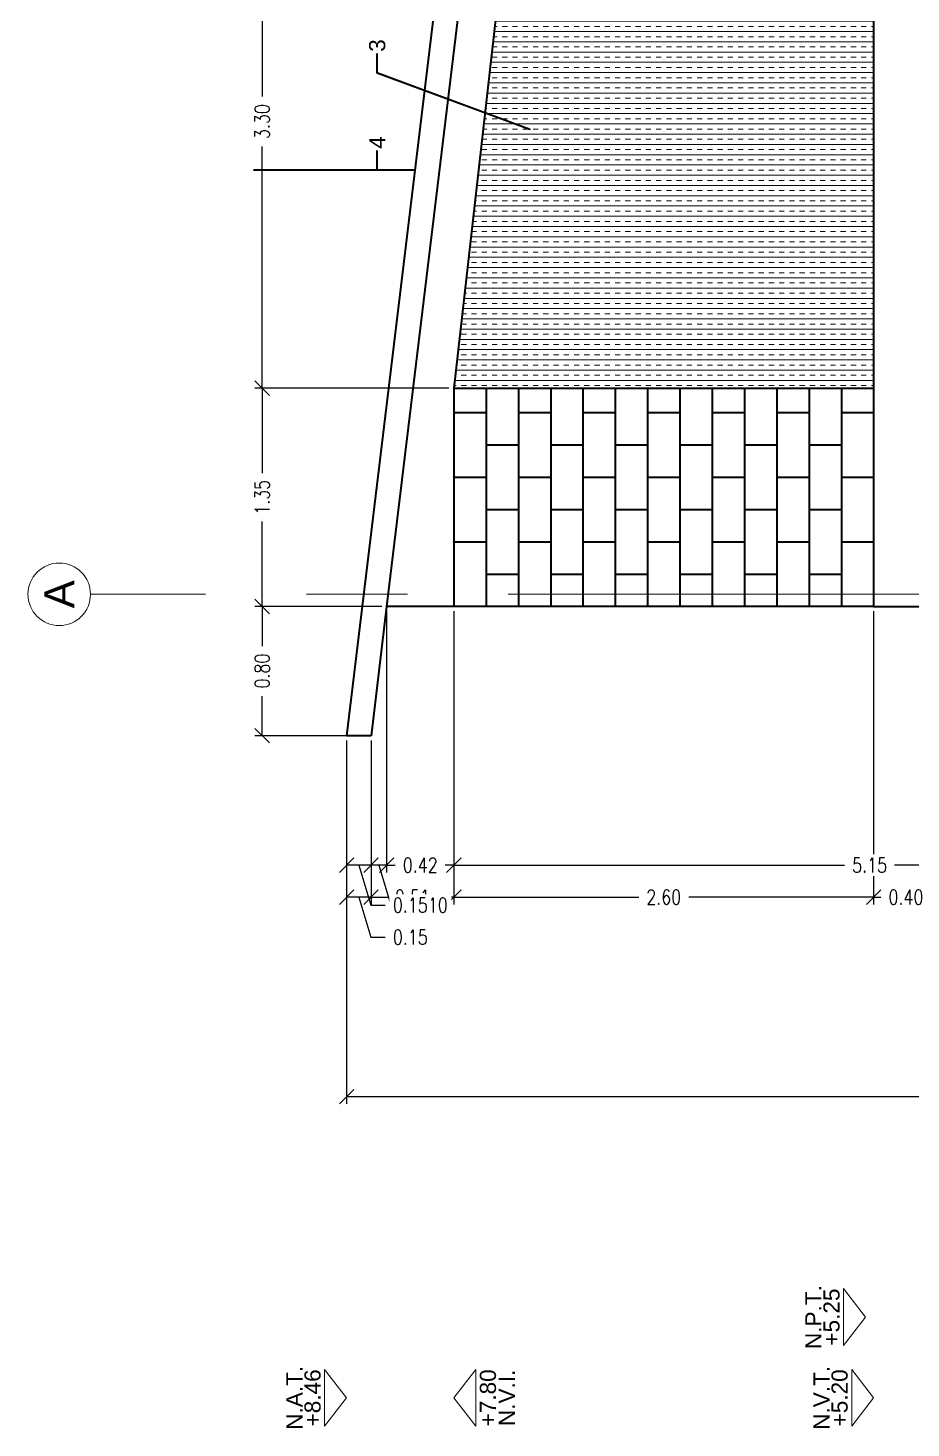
# Model space of a CAD drawing. Header units: metres. Extents: x -255 to -21, y -382 to -241.
# Drawn here: x -63.17 to -57.7, y -304.61 to -295.95 of the extents above; entities that cross this region are included whole.
import ezdxf
from ezdxf.enums import TextEntityAlignment as Align

# ---------------------------------------------------------------- set-up
doc = ezdxf.new("R2010")
doc.units = ezdxf.units.M
doc.header["$LTSCALE"] = 5
doc.header["$MEASUREMENT"] = 0
doc.linetypes.add('CENTER2', pattern=[1.125, 0.75, -0.125, 0.125, -0.125])
doc.layers.get('0').update_dxf_attribs({"color": 30})
for name, color, linetype, lineweight in [('A-ANNO-DIMS', 3, 'Continuous', 18), ('A-ANNO-NOTE', 7, 'Continuous', 35), ('A-ANNO-SYMB', 3, 'Continuous', 18), ('A-ANNO-TEXT', 3, 'Continuous', 18), ('A-ELEV-MBE1', 7, 'Continuous', 35), ('A-ELEV-PATT', 8, 'Continuous', 18), ('A-SECT-MCUT', 7, 'Continuous', 35)]:
    doc.layers.add(name, color=color, linetype=linetype, lineweight=lineweight)
doc.styles.add('E-ARIAL', font='arial.ttf')
doc.styles.add('E-ROMANS', font='romans.shx', dxfattribs={"width": 0.8})
doc.styles.get("Standard").update_dxf_attribs({"font": 'arial.ttf'})
doc.dimstyles.new('E-0050_TICK_18', dxfattribs={"dimscale": 0.001, "dimtxt": 90, "dimasz": 90, "dimexe": 45, "dimexo": 30, "dimgap": 45, "dimtad": 0, "dimzin": 0, "dimdsep": 46, "dimtxsty": 'E-ROMANS', "dimblk": 'OBLIQUE', "dimcen": 45, "dimclrd": 256, "dimclre": 256, "dimclrt": 256, "dimadec": 0, "dimazin": 0, "dimtfac": 1, "dimtmove": 1, "dimatfit": 3, "dimldrblk": 'OPEN90', "dimfxl": 1, "dimtfill": 1, "dimtolj": 1, "dimtzin": 0, "dimarcsym": 0})
doc.dimstyles.new('E-0200_TICK_12', dxfattribs={"dimscale": 0.001, "dimtxt": 240, "dimasz": 240, "dimexe": 120, "dimexo": 80, "dimgap": 120, "dimtad": 0, "dimzin": 0, "dimdsep": 46, "dimtxsty": 'E-ROMANS', "dimblk": 'OBLIQUE', "dimcen": 120, "dimclrd": 256, "dimclre": 256, "dimclrt": 256, "dimadec": 0, "dimazin": 0, "dimtfac": 1, "dimtmove": 1, "dimatfit": 3, "dimldrblk": 'OPEN90', "dimfxl": 1, "dimtfill": 1, "dimtolj": 1, "dimtzin": 0, "dimlwd": -1, "dimarcsym": 0})

# ---------------------------------------------------------------- blocks, each defined once
blk = doc.blocks.new('TAG-LEVEL-CO')
for points in [[(0.352, 0.272), (-0.352, 0.272)], [(0.352, 0.272), (0, 0), (-0.352, 0.272)]]:
    blk.add_lwpolyline(points)
at = {"style": 'E-ARIAL'}
for tag, p in [('N.P.T.', (0, 0.486)), ('%%P0,00', (0, 0.262))]:
    blk.add_attdef(tag, text='', height=0.2, dxfattribs=at).set_placement(p, align=Align.BOTTOM_CENTER)
blk = doc.blocks.new('_Oblique')
at = {"color": 0, "linetype": 'ByBlock', "lineweight": -2}
blk.add_line((-0.5, -0.5), (0.5, 0.5), dxfattribs=at)
blk = doc.blocks.new('*D625')
at = {"layer": 'A-ANNO-DIMS', "lineweight": -2, "transparency": 16777216}
for p, q in [((-57.93, -299.5607), (-57.93, -301.3748)), ((-57.53, -299.5607), (-57.53, -301.3748)), ((-57.93, -301.3298), (-57.8847, -301.3298)), ((-57.53, -301.3298), (-57.5753, -301.3298))]:
    blk.add_line(p, q, dxfattribs=at)
at = {"layer": 'A-ANNO-DIMS', "lineweight": -2, "transparency": 16777216, "xscale": 0.09, "yscale": 0.09, "zscale": 0.09, "rotation": 180}
blk.add_blockref('_Oblique', (-57.93, -301.3298), dxfattribs=at)
at = {"layer": 'A-ANNO-DIMS', "lineweight": -2, "transparency": 16777216, "xscale": 0.09, "yscale": 0.09, "zscale": 0.09}
blk.add_blockref('_Oblique', (-57.53, -301.3298), dxfattribs=at)
at = {"layer": 'A-ANNO-DIMS', "transparency": 16777216, "insert": (-57.73, -301.3298), "char_height": 0.09, "attachment_point": 5, "style": 'E-ROMANS', "bg_fill": 3, "box_fill_scale": 1.25, "bg_fill_color": 256, "bg_fill_true_color": 13158600, "bg_fill_transparency": 0}
blk.add_mtext('\\A1;0.40', dxfattribs=at)
blk = doc.blocks.new('_Open90')
at = {"color": 0, "linetype": 'ByBlock', "lineweight": -2}
for p, q in [((0, 0), (-1, 0)), ((-0.5, 0.5), (0, 0)), ((0, 0), (-0.5, -0.5))]:
    blk.add_line(p, q, dxfattribs=at)
blk = doc.blocks.new('*D626')
at = {"layer": 'A-ANNO-DIMS', "lineweight": -2, "transparency": 16777216}
for p, q in [((-60.53, -299.5607), (-60.53, -301.3748)), ((-57.93, -299.5607), (-57.93, -301.3748)), ((-60.53, -301.3298), (-59.3847, -301.3298)), ((-57.93, -301.3298), (-59.0753, -301.3298))]:
    blk.add_line(p, q, dxfattribs=at)
at = {"layer": 'A-ANNO-DIMS', "lineweight": -2, "transparency": 16777216, "xscale": 0.09, "yscale": 0.09, "zscale": 0.09, "rotation": 180}
blk.add_blockref('_Oblique', (-60.53, -301.3298), dxfattribs=at)
at = {"layer": 'A-ANNO-DIMS', "lineweight": -2, "transparency": 16777216, "xscale": 0.09, "yscale": 0.09, "zscale": 0.09}
blk.add_blockref('_Oblique', (-57.93, -301.3298), dxfattribs=at)
at = {"layer": 'A-ANNO-DIMS', "transparency": 16777216, "insert": (-59.23, -301.3298), "char_height": 0.09, "attachment_point": 5, "style": 'E-ROMANS', "bg_fill": 3, "box_fill_scale": 1.25, "bg_fill_color": 256, "bg_fill_true_color": 13158600, "bg_fill_transparency": 0}
blk.add_mtext('\\A1;2.60', dxfattribs=at)
blk = doc.blocks.new('*D627')
at = {"layer": 'A-ANNO-DIMS', "lineweight": -2, "transparency": 16777216}
for p, q in [((-60.53, -299.5607), (-60.53, -301.3748)), ((-61.0427, -300.3607), (-61.0427, -301.3748)), ((-61.0427, -301.3298), (-60.9308, -301.3298)), ((-60.53, -301.3298), (-60.6419, -301.3298))]:
    blk.add_line(p, q, dxfattribs=at)
at = {"layer": 'A-ANNO-DIMS', "lineweight": -2, "transparency": 16777216, "xscale": 0.09, "yscale": 0.09, "zscale": 0.09, "rotation": 180}
blk.add_blockref('_Oblique', (-61.0427, -301.3298), dxfattribs=at)
at = {"layer": 'A-ANNO-DIMS', "lineweight": -2, "transparency": 16777216, "xscale": 0.09, "yscale": 0.09, "zscale": 0.09}
blk.add_blockref('_Oblique', (-60.53, -301.3298), dxfattribs=at)
at = {"layer": 'A-ANNO-DIMS', "transparency": 16777216, "insert": (-60.7863, -301.3298), "char_height": 0.09, "attachment_point": 5, "style": 'E-ROMANS', "bg_fill": 3, "box_fill_scale": 1.25, "bg_fill_color": 256, "bg_fill_true_color": 13158600, "bg_fill_transparency": 0}
blk.add_mtext('\\A1;0.51', dxfattribs=at)
blk = doc.blocks.new('*D628')
at = {"layer": 'A-ANNO-DIMS', "lineweight": -2, "transparency": 16777216}
for p, q in [((-61.1938, -300.3607), (-61.1938, -301.3748)), ((-61.0427, -300.3607), (-61.0427, -301.3748)), ((-61.0427, -301.3298), (-61.1938, -301.3298)), ((-61.1183, -301.3298), (-61.044, -301.5773)), ((-61.044, -301.5773), (-60.954, -301.5773))]:
    blk.add_line(p, q, dxfattribs=at)
at = {"layer": 'A-ANNO-DIMS', "lineweight": -2, "transparency": 16777216, "xscale": 0.09, "yscale": 0.09, "zscale": 0.09, "rotation": 180}
blk.add_blockref('_Oblique', (-61.1938, -301.3298), dxfattribs=at)
at = {"layer": 'A-ANNO-DIMS', "lineweight": -2, "transparency": 16777216, "xscale": 0.09, "yscale": 0.09, "zscale": 0.09}
blk.add_blockref('_Oblique', (-61.0427, -301.3298), dxfattribs=at)
at = {"layer": 'A-ANNO-DIMS', "transparency": 16777216, "insert": (-60.7993, -301.5773), "char_height": 0.09, "attachment_point": 5, "style": 'E-ROMANS', "bg_fill": 3, "box_fill_scale": 1.25, "bg_fill_color": 256, "bg_fill_true_color": 13158600, "bg_fill_transparency": 0}
blk.add_mtext('\\A1;0.15', dxfattribs=at)
blk = doc.blocks.new('*D633')
at = {"layer": 'A-ANNO-DIMS', "lineweight": -2, "transparency": 16777216}
for p, q in [((-60.53, -299.5607), (-60.53, -301.1766)), ((-55.38, -299.5607), (-55.38, -301.1766)), ((-60.53, -301.1316), (-58.1097, -301.1316)), ((-55.38, -301.1316), (-57.8003, -301.1316))]:
    blk.add_line(p, q, dxfattribs=at)
at = {"layer": 'A-ANNO-DIMS', "lineweight": -2, "transparency": 16777216, "xscale": 0.09, "yscale": 0.09, "zscale": 0.09, "rotation": 180}
blk.add_blockref('_Oblique', (-60.53, -301.1316), dxfattribs=at)
at = {"layer": 'A-ANNO-DIMS', "lineweight": -2, "transparency": 16777216, "xscale": 0.09, "yscale": 0.09, "zscale": 0.09}
blk.add_blockref('_Oblique', (-55.38, -301.1316), dxfattribs=at)
at = {"layer": 'A-ANNO-DIMS', "transparency": 16777216, "insert": (-57.955, -301.1316), "char_height": 0.09, "attachment_point": 5, "style": 'E-ROMANS', "bg_fill": 3, "box_fill_scale": 1.25, "bg_fill_color": 256, "bg_fill_true_color": 13158600, "bg_fill_transparency": 0}
blk.add_mtext('\\A1;5.15', dxfattribs=at)
blk = doc.blocks.new('*D634')
at = {"layer": 'A-ANNO-DIMS', "lineweight": -2, "transparency": 16777216}
for p, q in [((-60.9458, -299.5607), (-60.9458, -301.1766)), ((-60.53, -299.5607), (-60.53, -301.1766)), ((-60.9458, -301.1316), (-60.8926, -301.1316)), ((-60.53, -301.1316), (-60.5832, -301.1316))]:
    blk.add_line(p, q, dxfattribs=at)
at = {"layer": 'A-ANNO-DIMS', "lineweight": -2, "transparency": 16777216, "xscale": 0.09, "yscale": 0.09, "zscale": 0.09, "rotation": 180}
blk.add_blockref('_Oblique', (-60.9458, -301.1316), dxfattribs=at)
at = {"layer": 'A-ANNO-DIMS', "lineweight": -2, "transparency": 16777216, "xscale": 0.09, "yscale": 0.09, "zscale": 0.09}
blk.add_blockref('_Oblique', (-60.53, -301.1316), dxfattribs=at)
at = {"layer": 'A-ANNO-DIMS', "transparency": 16777216, "insert": (-60.7379, -301.1316), "char_height": 0.09, "attachment_point": 5, "style": 'E-ROMANS', "bg_fill": 3, "box_fill_scale": 1.25, "bg_fill_color": 256, "bg_fill_true_color": 13158600, "bg_fill_transparency": 0}
blk.add_mtext('\\A1;0.42', dxfattribs=at)
blk = doc.blocks.new('*D635')
at = {"layer": 'A-ANNO-DIMS', "lineweight": -2, "transparency": 16777216}
for p, q in [((-60.9458, -299.5607), (-60.9458, -301.1766)), ((-61.0427, -300.3607), (-61.0427, -301.1766)), ((-60.9458, -301.1316), (-61.0427, -301.1316)), ((-60.9942, -301.1316), (-60.92, -301.3791)), ((-60.92, -301.3791), (-60.83, -301.3791))]:
    blk.add_line(p, q, dxfattribs=at)
at = {"layer": 'A-ANNO-DIMS', "lineweight": -2, "transparency": 16777216, "xscale": 0.09, "yscale": 0.09, "zscale": 0.09, "rotation": 180}
blk.add_blockref('_Oblique', (-61.0427, -301.1316), dxfattribs=at)
at = {"layer": 'A-ANNO-DIMS', "lineweight": -2, "transparency": 16777216, "xscale": 0.09, "yscale": 0.09, "zscale": 0.09}
blk.add_blockref('_Oblique', (-60.9458, -301.1316), dxfattribs=at)
at = {"layer": 'A-ANNO-DIMS', "transparency": 16777216, "insert": (-60.6753, -301.3791), "char_height": 0.09, "attachment_point": 5, "style": 'E-ROMANS', "bg_fill": 3, "box_fill_scale": 1.25, "bg_fill_color": 256, "bg_fill_true_color": 13158600, "bg_fill_transparency": 0}
blk.add_mtext('\\A1;0.10', dxfattribs=at)
blk = doc.blocks.new('*D379')
at = {"layer": 'A-ANNO-DIMS', "lineweight": -2, "transparency": 16777216}
for p, q in [((-61.1938, -300.3607), (-61.1938, -301.1766)), ((-61.0427, -300.3607), (-61.0427, -301.1766)), ((-61.0427, -301.1316), (-61.1938, -301.1316)), ((-61.1183, -301.1316), (-61.044, -301.3791)), ((-61.044, -301.3791), (-60.954, -301.3791))]:
    blk.add_line(p, q, dxfattribs=at)
at = {"layer": 'A-ANNO-DIMS', "lineweight": -2, "transparency": 16777216, "xscale": 0.09, "yscale": 0.09, "zscale": 0.09, "rotation": 180}
blk.add_blockref('_Oblique', (-61.1938, -301.1316), dxfattribs=at)
at = {"layer": 'A-ANNO-DIMS', "lineweight": -2, "transparency": 16777216, "xscale": 0.09, "yscale": 0.09, "zscale": 0.09}
blk.add_blockref('_Oblique', (-61.0427, -301.1316), dxfattribs=at)
at = {"layer": 'A-ANNO-DIMS', "transparency": 16777216, "insert": (-60.7993, -301.3791), "char_height": 0.09, "attachment_point": 5, "style": 'E-ROMANS', "bg_fill": 3, "box_fill_scale": 1.25, "bg_fill_color": 256, "bg_fill_true_color": 13158600, "bg_fill_transparency": 0}
blk.add_mtext('\\A1;0.15', dxfattribs=at)
blk = doc.blocks.new('*D636')
at = {"layer": 'A-ANNO-DIMS', "lineweight": -2, "transparency": 16777216}
for p, q in [((-61.1938, -300.3607), (-61.1938, -302.6093)), ((-52.53, -301.4393), (-52.53, -302.6093)), ((-61.1938, -302.5643), (-57.0166, -302.5643)), ((-52.53, -302.5643), (-56.7072, -302.5643))]:
    blk.add_line(p, q, dxfattribs=at)
at = {"layer": 'A-ANNO-DIMS', "lineweight": -2, "transparency": 16777216, "xscale": 0.09, "yscale": 0.09, "zscale": 0.09, "rotation": 180}
blk.add_blockref('_Oblique', (-61.1938, -302.5643), dxfattribs=at)
at = {"layer": 'A-ANNO-DIMS', "lineweight": -2, "transparency": 16777216, "xscale": 0.09, "yscale": 0.09, "zscale": 0.09}
blk.add_blockref('_Oblique', (-52.53, -302.5643), dxfattribs=at)
at = {"layer": 'A-ANNO-DIMS', "transparency": 16777216, "insert": (-56.8619, -302.5643), "char_height": 0.09, "attachment_point": 5, "style": 'E-ROMANS', "bg_fill": 3, "box_fill_scale": 1.25, "bg_fill_color": 256, "bg_fill_true_color": 13158600, "bg_fill_transparency": 0}
blk.add_mtext('\\A1;8.66', dxfattribs=at)
blk = doc.blocks.new('*D380')
at = {"layer": 'A-ANNO-DIMS', "lineweight": -2, "transparency": 16777216}
for p, q in [((-60.9758, -299.5307), (-61.7615, -299.5307)), ((-61.7165, -299.5307), (-61.7165, -299.7759)), ((-61.7165, -300.3307), (-61.7165, -300.0854)), ((-61.0727, -300.3307), (-61.7615, -300.3307))]:
    blk.add_line(p, q, dxfattribs=at)
at = {"layer": 'A-ANNO-DIMS', "lineweight": -2, "transparency": 16777216, "xscale": 0.09, "yscale": 0.09, "zscale": 0.09}
for p, rotation in [((-61.7165, -299.5307), 90), ((-61.7165, -300.3307), 270)]:
    blk.add_blockref('_Oblique', p, dxfattribs=dict(at, rotation=rotation))
at = {"layer": 'A-ANNO-DIMS', "transparency": 16777216, "insert": (-61.7165, -299.9307), "char_height": 0.09, "attachment_point": 5, "rotation": 90, "style": 'E-ROMANS', "bg_fill": 3, "box_fill_scale": 1.25, "bg_fill_color": 256, "bg_fill_true_color": 13158600, "bg_fill_transparency": 0}
blk.add_mtext('\\A1;0.80', dxfattribs=at)
blk = doc.blocks.new('*D381')
at = {"layer": 'A-ANNO-DIMS', "lineweight": -2, "transparency": 16777216}
for p, q in [((-60.56, -298.1807), (-61.7615, -298.1807)), ((-61.7165, -298.1807), (-61.7165, -298.7061)), ((-61.7165, -299.5307), (-61.7165, -299.0052)), ((-60.9758, -299.5307), (-61.7615, -299.5307))]:
    blk.add_line(p, q, dxfattribs=at)
at = {"layer": 'A-ANNO-DIMS', "lineweight": -2, "transparency": 16777216, "xscale": 0.09, "yscale": 0.09, "zscale": 0.09}
for p, rotation in [((-61.7165, -298.1807), 90), ((-61.7165, -299.5307), 270)]:
    blk.add_blockref('_Oblique', p, dxfattribs=dict(at, rotation=rotation))
at = {"layer": 'A-ANNO-DIMS', "transparency": 16777216, "insert": (-61.7165, -298.8557), "char_height": 0.09, "attachment_point": 5, "rotation": 90, "style": 'E-ROMANS', "bg_fill": 3, "box_fill_scale": 1.25, "bg_fill_color": 256, "bg_fill_true_color": 13158600, "bg_fill_transparency": 0}
blk.add_mtext('\\A1;1.35', dxfattribs=at)
blk = doc.blocks.new('*D529')
at = {"layer": 'A-ANNO-DIMS', "lineweight": -2, "transparency": 16777216}
for p, q in [((-60.1874, -294.8807), (-61.7615, -294.8807)), ((-61.7165, -294.8807), (-61.7165, -296.3759)), ((-61.7165, -298.1807), (-61.7165, -296.6854)), ((-60.56, -298.1807), (-61.7615, -298.1807))]:
    blk.add_line(p, q, dxfattribs=at)
at = {"layer": 'A-ANNO-DIMS', "lineweight": -2, "transparency": 16777216, "xscale": 0.09, "yscale": 0.09, "zscale": 0.09}
for p, rotation in [((-61.7165, -294.8807), 90), ((-61.7165, -298.1807), 270)]:
    blk.add_blockref('_Oblique', p, dxfattribs=dict(at, rotation=rotation))
at = {"layer": 'A-ANNO-DIMS', "transparency": 16777216, "insert": (-61.7165, -296.5307), "char_height": 0.09, "attachment_point": 5, "rotation": 90, "style": 'E-ROMANS', "bg_fill": 3, "box_fill_scale": 1.25, "bg_fill_color": 256, "bg_fill_true_color": 13158600, "bg_fill_transparency": 0}
blk.add_mtext('\\A1;3.30', dxfattribs=at)

msp = doc.modelspace()

# ---------------------------------------------------------------- linework, layer by layer
at = {"layer": 'A-ANNO-SYMB', "linetype": 'CENTER2'}
msp.add_lwpolyline([(-50.8173, -299.4557), (-62.7799, -299.4557)], dxfattribs=at)
msp.add_circle((-62.9734, -299.4557), 0.1935, dxfattribs=at)
at = {"layer": 'A-ELEV-MBE1'}
for p, q in [((-57.93, -293.5307), (-57.93, -299.5307)), ((-60.1574, -294.8807), (-60.53, -298.1807)), ((-60.53, -298.1807), (-57.93, -298.1807)), ((-60.53, -298.3307), (-60.33, -298.3307)), ((-60.13, -298.3307), (-59.93, -298.3307)), ((-59.73, -298.3307), (-59.53, -298.3307)), ((-59.33, -298.3307), (-59.13, -298.3307)), ((-58.93, -298.3307), (-58.73, -298.3307)), ((-58.53, -298.3307), (-58.33, -298.3307)), ((-58.13, -298.3307), (-57.93, -298.3307)), ((-60.33, -298.5307), (-60.13, -298.5307)), ((-59.93, -298.5307), (-59.73, -298.5307)), ((-59.53, -298.5307), (-59.33, -298.5307)), ((-59.13, -298.5307), (-58.93, -298.5307)), ((-58.73, -298.5307), (-58.53, -298.5307)), ((-58.33, -298.5307), (-58.13, -298.5307)), ((-60.53, -298.7307), (-60.33, -298.7307)), ((-60.13, -298.7307), (-59.93, -298.7307)), ((-59.73, -298.7307), (-59.53, -298.7307)), ((-59.33, -298.7307), (-59.13, -298.7307)), ((-58.93, -298.7307), (-58.73, -298.7307)), ((-58.53, -298.7307), (-58.33, -298.7307)), ((-58.13, -298.7307), (-57.93, -298.7307)), ((-60.33, -298.9307), (-60.13, -298.9307)), ((-59.93, -298.9307), (-59.73, -298.9307)), ((-59.53, -298.9307), (-59.33, -298.9307)), ((-59.13, -298.9307), (-58.93, -298.9307)), ((-58.73, -298.9307), (-58.53, -298.9307)), ((-58.33, -298.9307), (-58.13, -298.9307)), ((-60.53, -299.1307), (-60.33, -299.1307)), ((-60.13, -299.1307), (-59.93, -299.1307)), ((-59.73, -299.1307), (-59.53, -299.1307)), ((-59.33, -299.1307), (-59.13, -299.1307)), ((-58.93, -299.1307), (-58.73, -299.1307)), ((-58.53, -299.1307), (-58.33, -299.1307)), ((-58.13, -299.1307), (-57.93, -299.1307)), ((-60.33, -299.3307), (-60.13, -299.3307)), ((-59.93, -299.3307), (-59.73, -299.3307)), ((-59.53, -299.3307), (-59.33, -299.3307)), ((-59.13, -299.3307), (-58.93, -299.3307)), ((-58.73, -299.3307), (-58.53, -299.3307)), ((-58.33, -299.3307), (-58.13, -299.3307)), ((-57.93, -299.5307), (-60.9458, -299.5307)), ((-57.93, -299.5307), (-57.53, -299.5307))]:
    msp.add_line(p, q, dxfattribs=at)
for points in [[(-60.53, -298.1807), (-60.53, -299.5307)], [(-60.33, -298.1807), (-60.33, -299.5307)], [(-60.13, -298.1807), (-60.13, -299.5307)], [(-59.93, -298.1807), (-59.93, -299.5307)], [(-59.73, -298.1807), (-59.73, -299.5307)], [(-59.53, -298.1807), (-59.53, -299.5307)], [(-59.33, -298.1807), (-59.33, -299.5307)], [(-59.13, -298.1807), (-59.13, -299.5307)], [(-58.93, -298.1807), (-58.93, -299.5307)], [(-58.73, -298.1807), (-58.73, -299.5307)], [(-58.53, -298.1807), (-58.53, -299.5307)], [(-58.33, -298.1807), (-58.33, -299.5307)], [(-58.13, -298.1807), (-58.13, -299.5307)]]:
    msp.add_lwpolyline(points, dxfattribs=at)
at = {"layer": 'A-SECT-MCUT'}
msp.add_line((-61.0427, -300.3307), (-61.1938, -300.3307), dxfattribs=at)
for points in [[(-60.3478, -293.3307), (-61.1938, -300.3307)], [(-60.2209, -293.5307), (-60.9458, -299.5307)], [(-60.9458, -299.5307), (-61.0427, -300.3307)]]:
    msp.add_lwpolyline(points, dxfattribs=at)

# ---------------------------------------------------------------- block references
at = {"layer": 'A-ANNO-SYMB', "xscale": 0.5, "yscale": 0.5, "zscale": 0.5, "rotation": 90}
for p, values in [((-57.98, -303.9284), {'%%P0,00': '+5.25', 'N.P.T.': 'N.P.T.'}), ((-61.1938, -304.4284), {'%%P0,00': '+8.46', 'N.P.T.': 'N.A.T.'}), ((-57.93, -304.4284), {'%%P0,00': '+5.20', 'N.P.T.': 'N.V.T.'})]:
    msp.add_blockref('TAG-LEVEL-CO', p, dxfattribs=at).add_auto_attribs(values)
at = {"layer": 'A-ANNO-SYMB'}
ref = msp.add_blockref('TAG-LEVEL-CO', (-60.53, -304.4284), dxfattribs=dict(at, xscale=-0.5, yscale=0.5, zscale=0.5, rotation=270))
ref.add_attrib('%%P0,00', '+7.80', dxfattribs={"layer": '0', "height": 0.1, "rotation": 90, "style": 'E-ARIAL'}).set_placement((-60.2388, -304.4284), align=Align.BOTTOM_CENTER)
ref.add_attrib('N.P.T.', 'N.V.I.', dxfattribs={"layer": '0', "height": 0.1, "rotation": 90, "style": 'E-ARIAL'}).set_placement((-60.1216, -304.4284), align=Align.BOTTOM_CENTER)

# ---------------------------------------------------------------- texts
at = {"layer": 'A-ANNO-TEXT', "char_height": 0.1, "attachment_point": 4, "rotation": 90, "style": 'E-ARIAL'}
for s, insert in [('3', (-61.0038, -296.0989)), ('4', (-61.0038, -296.6992))]:
    msp.add_mtext(s, dxfattribs=dict(at, insert=insert))
at = {"layer": 'A-ANNO-TEXT', "insert": (-62.9734, -299.4557), "char_height": 0.186083, "attachment_point": 5, "rotation": 90}
msp.add_mtext('{\\fArial|b0|i0|c0|p34;A}', dxfattribs=at)

# ---------------------------------------------------------------- leaders
at = {"layer": 'A-ANNO-NOTE'}
for points in [[(-60.0584, -296.5791), (-61.0038, -296.2304), (-61.0038, -296.1093)], [(-60.7708, -296.8307), (-61.0038, -296.8306), (-61.0038, -296.7095)]]:
    msp.add_leader(points, dimstyle='E-0200_TICK_12', override={"dimasz": 0.2, "dimgap": 0.8, "dimtad": 0, "dimldrblk": 'Open90'}, dxfattribs=at)

# ---------------------------------------------------------------- next in the draw order: dimensions: what is measured, and where the dimension line sits
at = {"layer": 'A-ANNO-DIMS'}
dim = msp.add_linear_dim(base=(-57.93, -301.3298), p1=(-57.53, -299.5307), p2=(-57.93, -299.5307), angle=180, dimstyle='E-0050_TICK_18', dxfattribs=at)
dim.commit()
dim.dimension.update_dxf_attribs({"geometry": '*D625', "text_midpoint": (-57.73, -301.3298)})

# ---------------------------------------------------------------- next in the draw order: dimensions: what is measured, and where the dimension line sits
dim = msp.add_linear_dim(base=(-60.53, -301.3298), p1=(-57.93, -299.5307), p2=(-60.53, -299.5307), angle=180, dimstyle='E-0050_TICK_18', dxfattribs=at)
dim.commit()
dim.dimension.update_dxf_attribs({"geometry": '*D626', "text_midpoint": (-59.23, -301.3298)})

# ---------------------------------------------------------------- next in the draw order: dimensions: what is measured, and where the dimension line sits
dim = msp.add_linear_dim(base=(-61.0427, -301.3298), p1=(-60.53, -299.5307), p2=(-61.0427, -300.3307), angle=180, dimstyle='E-0050_TICK_18', dxfattribs=at)
dim.commit()
dim.dimension.update_dxf_attribs({"geometry": '*D627', "text_midpoint": (-60.7863, -301.3298)})

# ---------------------------------------------------------------- next in the draw order: dimensions: what is measured, and where the dimension line sits
for base, p1, p2, picture, middle in [((-60.53, -301.1316), (-55.38, -299.5307), (-60.53, -299.5307), '*D633', (-57.955, -301.1316)), ((-61.1938, -301.3298), (-61.0427, -300.3307), (-61.1938, -300.3307), '*D628', (-60.909, -301.5773))]:
    dim = msp.add_linear_dim(base=base, p1=p1, p2=p2, angle=180, dimstyle='E-0050_TICK_18', dxfattribs=at)
    dim.commit()
    dim.dimension.update_dxf_attribs({"geometry": picture, "text_midpoint": middle})

# ---------------------------------------------------------------- next in the draw order: dimensions: what is measured, and where the dimension line sits
dim = msp.add_linear_dim(base=(-60.9458, -301.1316), p1=(-60.53, -299.5307), p2=(-60.9458, -299.5307), angle=180, dimstyle='E-0050_TICK_18', dxfattribs=at)
dim.commit()
dim.dimension.update_dxf_attribs({"geometry": '*D634', "text_midpoint": (-60.7379, -301.1316)})

# ---------------------------------------------------------------- next in the draw order: dimensions: what is measured, and where the dimension line sits
dim = msp.add_linear_dim(base=(-61.0427, -301.1316), p1=(-60.9458, -299.5307), p2=(-61.0427, -300.3307), angle=180, dimstyle='E-0050_TICK_18', dxfattribs=at)
dim.commit()
dim.dimension.update_dxf_attribs({"geometry": '*D635', "text_midpoint": (-60.785, -301.3791)})

# ---------------------------------------------------------------- next in the draw order: dimensions: what is measured, and where the dimension line sits
dim = msp.add_linear_dim(base=(-61.1938, -301.1316), p1=(-61.0427, -300.3307), p2=(-61.1938, -300.3307), angle=180, dimstyle='E-0050_TICK_18', dxfattribs=at)
dim.commit()
dim.dimension.update_dxf_attribs({"geometry": '*D379', "text_midpoint": (-60.909, -301.3791)})

# ---------------------------------------------------------------- next in the draw order: dimensions: what is measured, and where the dimension line sits
dim = msp.add_linear_dim(base=(-52.53, -302.5643), p1=(-61.1938, -300.3307), p2=(-52.53, -301.4093), angle=180, dimstyle='E-0050_TICK_18', dxfattribs=at)
dim.commit()
dim.dimension.update_dxf_attribs({"geometry": '*D636', "text_midpoint": (-56.8619, -302.5643)})

# ---------------------------------------------------------------- next in the draw order: dimensions: what is measured, and where the dimension line sits
dim = msp.add_linear_dim(base=(-61.7165, -299.5307), p1=(-61.0427, -300.3307), p2=(-60.9458, -299.5307), angle=90, dimstyle='E-0050_TICK_18', dxfattribs=at)
dim.commit()
dim.dimension.update_dxf_attribs({"geometry": '*D380', "text_midpoint": (-61.7165, -299.9307)})

# ---------------------------------------------------------------- next in the draw order: dimensions: what is measured, and where the dimension line sits
dim = msp.add_linear_dim(base=(-61.7165, -298.1807), p1=(-60.9458, -299.5307), p2=(-60.53, -298.1807), angle=90, dimstyle='E-0050_TICK_18', dxfattribs=at)
dim.commit()
dim.dimension.update_dxf_attribs({"geometry": '*D381', "text_midpoint": (-61.7165, -298.8557)})

# ---------------------------------------------------------------- next in the draw order: dimensions: what is measured, and where the dimension line sits
dim = msp.add_linear_dim(base=(-61.7165, -294.8807), p1=(-60.53, -298.1807), p2=(-60.1574, -294.8807), angle=90, dimstyle='E-0050_TICK_18', dxfattribs=at)
dim.commit()
dim.dimension.update_dxf_attribs({"geometry": '*D529', "text_midpoint": (-61.7165, -296.5307)})

# ---------------------------------------------------------------- next in the draw order: hatches: boundary and pattern name
at = {"layer": 'A-ELEV-PATT'}
h = msp.add_hatch(dxfattribs=at)
h.set_pattern_fill('TRANS', color=256, scale=0.01, angle=90, style=0)
h.set_pattern_definition([(180, (0, 0), (-8e-18, -0.0635), []), (180, (-4e-18, -0.03175), (-8e-18, -0.0635), [0.03175, -0.03175])])
h.paths.add_polyline_path([(-59.93, -294.8807), (-60.1574, -294.8807), (-60.53, -298.1807), (-57.93, -298.1807), (-57.93, -294.8807)])
h.paths.add_polyline_path([(-57.53, -296.8807), (-57.53, -298.1807), (-55.38, -298.1807), (-55.38, -296.8807)])
h.paths.add_polyline_path([(-57.53, -294.8807), (-57.53, -296.0307), (-55.38, -296.0307), (-55.38, -294.8807)])

doc.saveas('drawing.dxf')
